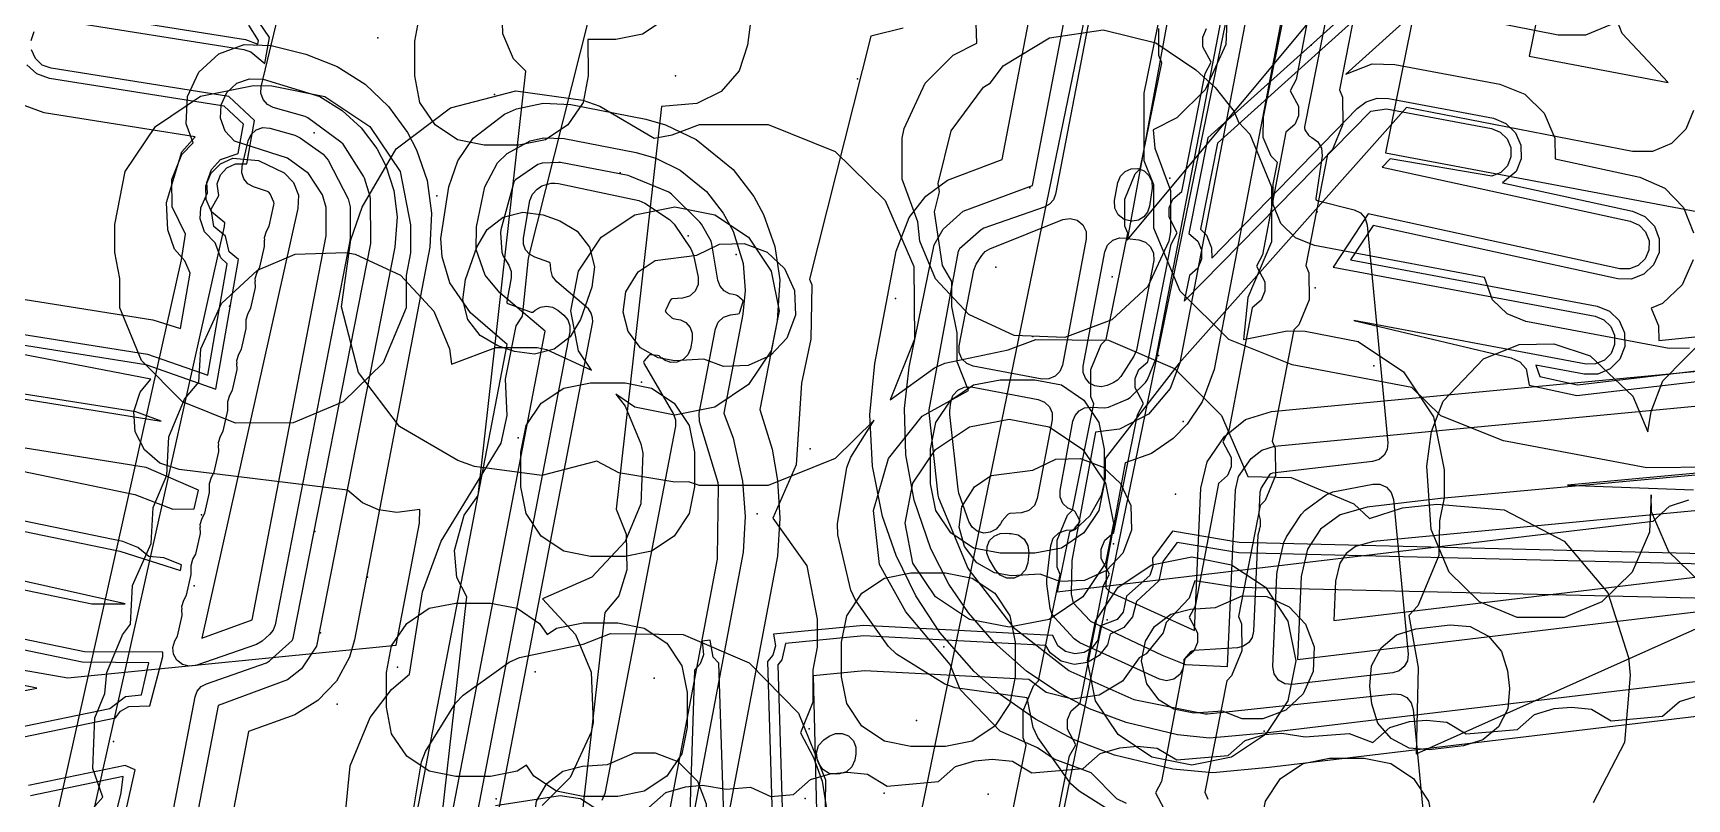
# Model space of a CAD drawing. Header units: metres. Extents: x 3158 to 3711, y 9867 to 11440.
# Drawn here: x 3262.32 to 3309.95, y 10307.38 to 10329.44 of the extents above; entities that cross this region are included whole.
import ezdxf

# ---------------------------------------------------------------- set-up
doc = ezdxf.new("R2010")
doc.units = ezdxf.units.M
for name, color, linetype in [('AI_GREENING_ALLOWED_ZONE', 4, 'Continuous'), ('AI_GREENING_EXCLUSIONS', 1, 'Continuous'), ('AI_GREENING_LAWN', 82, 'Continuous'), ('AI_GREENING_REJECTED', 6, 'Continuous')]:
    doc.layers.add(name, color=color, linetype=linetype)

msp = doc.modelspace()

# ---------------------------------------------------------------- linework, layer by layer
at = {"layer": 'AI_GREENING_ALLOWED_ZONE'}
msp.add_lwpolyline([(3284.915, 10308.489), (3284.879, 10308.71), (3284.944, 10308.925), (3285.095, 10309.089), (3285.247, 10309.193), (3285.428, 10309.27), (3285.624, 10309.272), (3285.806, 10309.198), (3285.945, 10309.059), (3286.02, 10308.878), (3286.02, 10308.681), (3285.983, 10308.502), (3285.899, 10308.31), (3285.744, 10308.169), (3285.545, 10308.104), (3285.464, 10308.096), (3285.252, 10308.119), (3285.069, 10308.229), (3284.949, 10308.405), (3284.915, 10308.489)], close=True, dxfattribs=at)
at = {"layer": 'AI_GREENING_EXCLUSIONS'}
for points in [[(3318.027, 10310.689), (3297.919, 10308.286), (3296.293, 10308.139), (3295.148, 10308.238), (3293.461, 10308.646), (3292.287, 10309.094), (3291.186, 10309.681), (3290.17, 10310.396), (3289.424, 10311.057), (3288.436, 10312.181), (3287.743, 10313.231), (3287.174, 10314.392), (3286.785, 10315.519), (3286.785, 10315.519), (3286.492, 10316.97), (3286.416, 10318.448), (3286.559, 10319.928), (3287.175, 10323.161), (3287.553, 10324.136), (3288.035, 10324.743), (3288.66, 10325.208), (3290.229, 10325.807), (3296.053, 10356.125)], [(3317.906, 10311.681), (3297.806, 10309.279), (3296.204, 10309.135), (3295.278, 10309.23), (3293.805, 10309.585), (3292.746, 10309.983), (3291.858, 10310.441), (3290.931, 10311.068), (3290, 10311.893), (3289.264, 10312.742), (3288.698, 10313.575), (3288.173, 10314.592), (3287.692, 10315.988), (3287.459, 10317.3), (3287.421, 10318.633), (3287.553, 10319.817), (3288.273, 10323.349), (3288.53, 10323.8), (3289.109, 10324.315), (3291.102, 10325.051), (3297.035, 10355.936)], [(3279.849, 10262.325), (3283.872, 10287.253), (3283.244, 10287.75), (3282.81, 10288.398), (3282.686, 10288.828), (3282.699, 10289.571), (3282.983, 10290.259), (3283.498, 10290.795), (3284.174, 10291.106), (3284.642, 10291.162), (3294.776, 10340.433)], [(3279.849, 10262.325), (3283.872, 10287.253), (3283.244, 10287.75), (3282.81, 10288.398), (3282.686, 10288.828), (3282.699, 10289.571), (3282.983, 10290.259), (3283.498, 10290.795), (3284.174, 10291.106), (3284.642, 10291.162), (3294.776, 10340.433)], [(3298.402, 10338.207), (3288.403, 10289.593), (3288.815, 10288.977), (3288.968, 10288.211), (3288.667, 10286.462), (3288.717, 10286.103), (3288.52, 10285.348), (3288.163, 10284.653), (3287.849, 10284.285), (3287.4, 10284.004), (3283.908, 10262.368)], [(3298.402, 10338.207), (3288.403, 10289.593), (3288.815, 10288.977), (3288.968, 10288.211), (3288.667, 10286.462), (3288.717, 10286.103), (3288.52, 10285.348), (3288.163, 10284.653), (3287.849, 10284.285), (3287.4, 10284.004), (3283.908, 10262.368)], [(3296.067, 10335.696), (3293.831, 10323.475), (3300.473, 10331.459)], [(3297.914, 10333.302), (3295.35, 10319.944), (3295.068, 10319.205), (3294.449, 10318.472), (3293.607, 10318.031), (3292.923, 10317.946), (3292.241, 10314.255), (3292.218, 10313.283), (3292.28, 10313.03), (3292.772, 10312.505), (3294.839, 10311.527), (3295.506, 10311.26), (3296.719, 10311.2), (3296.948, 10316.289), (3297.041, 10316.668), (3297.402, 10317.187), (3297.704, 10317.434), (3298.078, 10317.546), (3316.933, 10319.338)], [(3298.882, 10333.015), (3296.332, 10319.755), (3295.994, 10318.826), (3295.563, 10318.175), (3295.159, 10317.768), (3294.529, 10317.339), (3293.775, 10317.064), (3293.237, 10314.149), (3293.215, 10313.462), (3293.34, 10313.342), (3295.765, 10312.236), (3295.949, 10316.334), (3296.136, 10317.092), (3296.631, 10317.824), (3297.236, 10318.317), (3297.983, 10318.541), (3316.838, 10320.334)], [(3302.598, 10332.541), (3301.274, 10325.993), (3310.24, 10324.308)], [(3283.296, 10332.192), (3282.9, 10329.093), (3282.652, 10328.353), (3282.14, 10327.764), (3281.441, 10327.416), (3280.423, 10327.334), (3279.118, 10315.732), (3279.402, 10315.011), (3279.424, 10313.98), (3279.187, 10313.236), (3278.783, 10312.758), (3277.441, 10300.828), (3278.19, 10300.689), (3278.906, 10300.379), (3279.181, 10300.096), (3298.345, 10302.169), (3298.821, 10302.568), (3299.566, 10302.802), (3300.621, 10302.748), (3301.262, 10302.485), (3322.275, 10304.758)], [(3306.028, 10331.847), (3305.408, 10328.777), (3309.411, 10328.025), (3308.084, 10329.429), (3307.411, 10331.17)], [(3299.372, 10331.642), (3298.694, 10328.109), (3298.521, 10327.784), (3298.762, 10327.335), (3298.764, 10327.062), (3298.661, 10326.809), (3298.403, 10326.586), (3297.725, 10323.053), (3297.552, 10322.728), (3297.792, 10322.279), (3297.794, 10322.006), (3297.691, 10321.753), (3297.433, 10321.53), (3296.756, 10317.997), (3296.583, 10317.672), (3296.823, 10317.223), (3296.825, 10316.95), (3296.722, 10316.697), (3296.464, 10316.474), (3295.786, 10312.941), (3295.613, 10312.616), (3295.853, 10312.167), (3295.855, 10311.894), (3295.753, 10311.641), (3295.494, 10311.418), (3294.817, 10307.885), (3294.644, 10307.56), (3294.884, 10307.111)], [(3301.867, 10331.576), (3296.157, 10326.43), (3295.608, 10323.673), (3295.864, 10323.454), (3295.969, 10323.201), (3295.969, 10322.928), (3295.865, 10322.676), (3295.622, 10322.462), (3295.475, 10321.721), (3300.851, 10327.199), (3301.298, 10327.263), (3304.322, 10326.695), (3304.576, 10326.593), (3304.771, 10326.402), (3304.878, 10326.151), (3304.881, 10325.878), (3304.779, 10325.624), (3304.588, 10325.429), (3304.337, 10325.322), (3301.409, 10325.818), (3301.178, 10325.58), (3308.321, 10324.022), (3308.572, 10323.912), (3308.761, 10323.716), (3308.861, 10323.462), (3308.856, 10323.188), (3308.747, 10322.938), (3308.55, 10322.749), (3308.296, 10322.649), (3308.023, 10322.654), (3300.774, 10324.235), (3299.767, 10322.705), (3307.308, 10321.288), (3307.561, 10321.186), (3307.756, 10320.995), (3307.864, 10320.744), (3307.867, 10320.471), (3307.765, 10320.217), (3307.574, 10320.022), (3307.322, 10319.915), (3307.049, 10319.912), (3300.356, 10321.17), (3304.887, 10320.092), (3305.135, 10319.978), (3305.321, 10319.778), (3305.408, 10319.307), (3306.782, 10319.004), (3311.549, 10319.566)], [(3267.681, 10271.773), (3271.429, 10291.496), (3271.445, 10291.62), (3270.494, 10292.465), (3269.81, 10293.91), (3269.746, 10295.507), (3270.586, 10300.655), (3271.575, 10305.322), (3271.296, 10306.778), (3271.458, 10308.335), (3272.033, 10309.732), (3272.64, 10310.536), (3273.159, 10310.977), (3273.535, 10313.347), (3274.075, 10314.81), (3275.803, 10317.63), (3275.974, 10318.433), (3275.926, 10319.478), (3276.23, 10321.009), (3276.418, 10321.289), (3276.586, 10322.963), (3278.584, 10330.884)], [(3310.747, 10316.942), (3308.797, 10316.921), (3304.669, 10317.697), (3302.859, 10318.424), (3302.028, 10319.237), (3298.579, 10319.886), (3296.754, 10320.623), (3295.355, 10322.006), (3294.599, 10323.823), (3294.599, 10323.823), (3294.601, 10325.074), (3294.316, 10325.767), (3294.322, 10327.718), (3295.007, 10331.108)], [(3301.956, 10331.253), (3296.432, 10326.274), (3295.938, 10323.796), (3296.114, 10323.621), (3296.263, 10323.26), (3296.264, 10322.962), (3300.452, 10327.272), (3300.715, 10327.466), (3301.027, 10327.565), (3301.354, 10327.558), (3304.378, 10326.99), (3304.74, 10326.844), (3305.018, 10326.572), (3305.172, 10326.213), (3305.176, 10325.822), (3305.03, 10325.46), (3304.64, 10325.132), (3308.385, 10324.315), (3308.743, 10324.159), (3309.014, 10323.878), (3309.156, 10323.515), (3309.149, 10323.124), (3308.993, 10322.767), (3308.712, 10322.496), (3308.349, 10322.353), (3307.959, 10322.361), (3300.911, 10323.898), (3300.265, 10322.917), (3307.363, 10321.583), (3307.725, 10321.437), (3308.004, 10321.164), (3308.157, 10320.806), (3308.161, 10320.415), (3308.016, 10320.053), (3307.743, 10319.775), (3307.384, 10319.621), (3306.994, 10319.617), (3305.597, 10319.88), (3305.712, 10319.548), (3306.804, 10319.309), (3311.521, 10319.865)], [(3300.574, 10331.006), (3299.947, 10327.805), (3300.035, 10327.598), (3300.04, 10326.817), (3299.747, 10326.094), (3299.604, 10325.95), (3298.978, 10322.749), (3299.066, 10322.542), (3299.071, 10321.761), (3298.777, 10321.038), (3298.635, 10320.894), (3298.008, 10317.693), (3298.096, 10317.486), (3298.101, 10316.705), (3297.808, 10315.982), (3297.665, 10315.838), (3297.039, 10312.637), (3297.127, 10312.43), (3297.132, 10311.649), (3296.838, 10310.926), (3296.696, 10310.782), (3296.07, 10307.581), (3296.157, 10307.374)], [(3296.73, 10330.436), (3296.676, 10329.117), (3296.073, 10327.812), (3295.263, 10327.001), (3294.579, 10326.659), (3294.627, 10326.134), (3295.081, 10324.91), (3295.081, 10323.722), (3295.026, 10323.451), (3294.424, 10322.146), (3293.392, 10321.187), (3292.037, 10320.679), (3290.579, 10320.733), (3289.274, 10321.336), (3288.314, 10322.368), (3287.861, 10323.451), (3287.806, 10324.01), (3287.353, 10325.234), (3287.353, 10326.421), (3287.408, 10326.692), (3288.01, 10327.997), (3288.01, 10327.997), (3288.82, 10328.808), (3289.504, 10329.15), (3289.456, 10330.575)], [(3310.028, 10320.367), (3309.443, 10320.361), (3305.315, 10321.137), (3305.315, 10321.137), (3304.772, 10321.355), (3304.354, 10321.764), (3304.123, 10322.405), (3299.225, 10323.326), (3298.678, 10323.547), (3298.258, 10323.962), (3298.031, 10324.507), (3298.032, 10325.097), (3298.157, 10325.713), (3297.973, 10325.898), (3297.751, 10326.439), (3297.753, 10327.024), (3298.438, 10330.414)], [(3261.459, 10301.375), (3272.786, 10299.671), (3273.047, 10300.274), (3273.391, 10300.608), (3274.809, 10313.209), (3274.523, 10313.761), (3274.458, 10314.539), (3274.74, 10315.557), (3275.137, 10316.125), (3276.512, 10328.351), (3276.153, 10328.707), (3275.851, 10329.427), (3275.828, 10330.079)], [(3263.111, 10330.109), (3268.439, 10329.264), (3268.794, 10329.125), (3268.813, 10329.229), (3268.534, 10329.677)], [(3280.521, 10329.85), (3279.872, 10329.416), (3279.107, 10329.264), (3278.302, 10329.264), (3278.312, 10328.213), (3278.16, 10327.448), (3277.726, 10326.799), (3277.077, 10326.365), (3276.312, 10326.213), (3275.312, 10326.213), (3274.547, 10326.365), (3273.898, 10326.799), (3273.464, 10327.448), (3273.312, 10328.213), (3273.312, 10329.213), (3273.464, 10329.978)], [(3307.748, 10329.68), (3307.027, 10329.382), (3306.247, 10329.381), (3302.253, 10330.174), (3300.13, 10328.261), (3300.885, 10328.555), (3301.539, 10328.541), (3304.562, 10327.973), (3305.286, 10327.682), (3305.844, 10327.136), (3306.15, 10326.418), (3306.156, 10325.825), (3308.599, 10325.292), (3309.314, 10324.98), (3309.855, 10324.418), (3310.141, 10323.692)], [(3262.263, 10329.231), (3262.357, 10329.488)], [(3263.064, 10329.813), (3268.392, 10328.967), (3268.59, 10328.905), (3268.998, 10328.566), (3269.133, 10329.315), (3268.82, 10329.768)], [(3287.379, 10329.583), (3286.448, 10329.352), (3284.684, 10322.358), (3284.75, 10322.191), (3284.724, 10320.63), (3284.448, 10319.357), (3284.301, 10317.006), (3283.624, 10315.468), (3284.602, 10314.096), (3284.906, 10312.566), (3284.906, 10311.76), (3284.775, 10311.1), (3284.775, 10310.176), (3284.419, 10309.284), (3284.801, 10308.576), (3285.043, 10307.895), (3285.182, 10307.04)], [(3293.814, 10307.257), (3293.537, 10307.389), (3292.792, 10308.135), (3291.727, 10308.527), (3291.252, 10308.859), (3290.174, 10309.339), (3289.023, 10310.537), (3288.734, 10311.26), (3287.455, 10312.772), (3286.699, 10314.138), (3286.524, 10315.689), (3286.955, 10317.189), (3287.927, 10318.409), (3289.262, 10319.148), (3288.934, 10319.971), (3288.934, 10320.814), (3288.785, 10321.564), (3288.785, 10322.293), (3288.51, 10322.749), (3288.279, 10324.293), (3288.422, 10324.87), (3288.385, 10325.114), (3288.762, 10326.628), (3289.689, 10327.883), (3289.895, 10328.007), (3290.26, 10328.501), (3291.597, 10329.306), (3293.141, 10329.538), (3294.655, 10329.161), (3295.807, 10328.39), (3296.367, 10327.876), (3296.914, 10327.185), (3297.037, 10326.883), (3297.363, 10326.537), (3297.983, 10325.014), (3297.983, 10323.431), (3297.307, 10321.832), (3297.176, 10320.615), (3298.434, 10320.865), (3298.956, 10320.86), (3300.486, 10320.556), (3301.784, 10319.689), (3302.651, 10318.391), (3302.956, 10316.86), (3302.956, 10316.054), (3302.825, 10315.395), (3302.809, 10314.393), (3302.205, 10312.948), (3301.943, 10312.666), (3302.209, 10311.168), (3302.158, 10308.688), (3315.105, 10314.47)], [(3290.301, 10305.873), (3290.922, 10308.934), (3290.836, 10309.142), (3290.835, 10309.922), (3291.134, 10310.643), (3291.277, 10310.787), (3291.897, 10313.848), (3291.811, 10314.056), (3291.811, 10314.837), (3292.109, 10315.558), (3292.253, 10315.701), (3292.873, 10318.762), (3292.787, 10318.97), (3292.787, 10319.751), (3293.085, 10320.472), (3293.228, 10320.615), (3293.849, 10323.677), (3293.762, 10323.885), (3293.762, 10324.665), (3294.061, 10325.386), (3294.204, 10325.53), (3294.824, 10328.591), (3294.738, 10328.799), (3294.738, 10329.579)], [(3291.499, 10305.228), (3292.173, 10308.622), (3292.348, 10308.945), (3292.11, 10309.396), (3292.11, 10309.669), (3292.215, 10309.921), (3292.475, 10310.142), (3293.148, 10313.536), (3293.324, 10313.859), (3293.086, 10314.31), (3293.086, 10314.583), (3293.19, 10314.836), (3293.45, 10315.057), (3294.124, 10318.451), (3294.299, 10318.774), (3294.062, 10319.225), (3294.062, 10319.498), (3294.166, 10319.75), (3294.426, 10319.971), (3295.1, 10323.365), (3295.275, 10323.688), (3295.037, 10324.139), (3295.037, 10324.412), (3295.142, 10324.664), (3295.401, 10324.885), (3296.075, 10328.279), (3296.25, 10328.602), (3296.013, 10329.053), (3296.013, 10329.326), (3296.117, 10329.579)], [(3262.104, 10302.842), (3266.598, 10322.913), (3266.713, 10323.651), (3266.328, 10324.443), (3266.317, 10325.223), (3266.606, 10325.948), (3266.934, 10326.285), (3266.732, 10326.835), (3266.765, 10327.614), (3267.093, 10328.322), (3267.667, 10328.851), (3268.4, 10329.119), (3269.179, 10329.087), (3270.173, 10328.837), (3271.08, 10328.481), (3271.882, 10327.97), (3272.562, 10327.328), (3273.107, 10326.576), (3273.365, 10326.08), (3273.667, 10325.195), (3273.799, 10324.254), (3273.746, 10323.28), (3271.581, 10311.97), (3271.431, 10311.465), (3271.059, 10310.779), (3270.527, 10310.216), (3269.86, 10309.804), (3268.526, 10309.324), (3253.664, 10232.048)], [(3257.728, 10321.146), (3265.566, 10319.902), (3267.588, 10319.189), (3268.238, 10322.925), (3267.973, 10323.142), (3267.861, 10323.59), (3267.523, 10323.873), (3267.448, 10324.369), (3267.667, 10324.766), (3267.625, 10325.101), (3267.717, 10325.358), (3267.901, 10325.56), (3268.147, 10325.677), (3268.477, 10325.682), (3268.702, 10326.927), (3267.962, 10327.618), (3262.844, 10328.43), (3262.588, 10328.525), (3262.388, 10328.71), (3262.273, 10328.959)], [(3257.775, 10321.443), (3265.613, 10320.198), (3267.354, 10319.592), (3267.911, 10322.793), (3267.727, 10322.971), (3267.57, 10323.405), (3267.263, 10323.723), (3267.138, 10324.093), (3267.151, 10324.413), (3267.343, 10324.847), (3267.328, 10325.145), (3267.46, 10325.512), (3267.722, 10325.801), (3268.225, 10325.975), (3268.378, 10326.82), (3267.824, 10327.336), (3262.797, 10328.134), (3262.431, 10328.269), (3262.145, 10328.534)], [(3263.08, 10302.617), (3267.839, 10323.876), (3267.841, 10323.98), (3267.46, 10324.293), (3267.306, 10324.651), (3267.3, 10325.041), (3267.445, 10325.404), (3267.717, 10325.683), (3268.075, 10325.837), (3268.815, 10325.778), (3269.551, 10325.423), (3269.82, 10325.141), (3269.961, 10324.777), (3269.951, 10324.387), (3267.181, 10312.015), (3268.627, 10312.542), (3270.764, 10323.607), (3270.766, 10324.424), (3270.659, 10324.781), (3270.258, 10325.404), (3269.65, 10325.842), (3268.119, 10326.335), (3267.855, 10326.623), (3267.72, 10326.989), (3267.736, 10327.379), (3267.901, 10327.733), (3268.188, 10327.997), (3268.554, 10328.131), (3268.944, 10328.115), (3270.576, 10327.618), (3271.223, 10327.218), (3271.775, 10326.711), (3272.22, 10326.116), (3272.477, 10325.62), (3272.709, 10324.908), (3272.804, 10324.152), (3272.737, 10323.277), (3270.482, 10311.781), (3270.056, 10311.135), (3269.646, 10310.816), (3267.653, 10310.079), (3252.573, 10231.669)], [(3293.833, 10306.739), (3292.444, 10307.604), (3292.211, 10307.823), (3291.258, 10309.154), (3291.127, 10309.445), (3290.955, 10310.296), (3288.875, 10310.58), (3288.576, 10310.693), (3287.187, 10311.558), (3286.954, 10311.777), (3286.002, 10313.108), (3285.87, 10313.399), (3285.5, 10314.993), (3285.489, 10315.312), (3285.757, 10316.927), (3285.87, 10317.226), (3286.549, 10318.293), (3285.417, 10317.192), (3283.494, 10316.413), (3281.515, 10316.413), (3281.198, 10316.52), (3280.808, 10316.505), (3279.193, 10316.773), (3278.557, 10317.111), (3276.972, 10316.697), (3275.039, 10316.963), (3274.556, 10317.13), (3272.875, 10318.114), (3271.695, 10319.671), (3271.202, 10321.555), (3271.468, 10323.488), (3271.468, 10323.488), (3271.795, 10324.432), (3272.783, 10326.114), (3274.34, 10327.29), (3276.228, 10327.781), (3278.154, 10327.513), (3278.64, 10327.344), (3280.212, 10326.421), (3280.727, 10326.51), (3281.515, 10326.815), (3283.494, 10326.815), (3285.417, 10326.036), (3286.863, 10324.621), (3287.682, 10322.72), (3287.706, 10320.624), (3287.001, 10318.879), (3288.285, 10319.8), (3288.576, 10319.932), (3290.408, 10320.317), (3291.196, 10320.622), (3293.292, 10320.598), (3295.193, 10319.779), (3296.544, 10318.428), (3297.305, 10316.668), (3298.549, 10316.644), (3300.355, 10315.889), (3300.81, 10315.465), (3301.761, 10315.767), (3302.744, 10315.876), (3304.688, 10315.708), (3306.419, 10314.81), (3307.675, 10313.317), (3308.265, 10311.457), (3308.321, 10310.952), (3308.153, 10309.008), (3307.255, 10307.277)], [(3257.932, 10322.43), (3265.77, 10321.186), (3266.572, 10320.935), (3266.849, 10322.529), (3266.695, 10322.883), (3266.397, 10323.223), (3266.2, 10323.781), (3266.162, 10324.56), (3266.602, 10326.027), (3266.992, 10326.456), (3262.641, 10327.146), (3261.909, 10327.417)], [(3260.562, 10240.387), (3275.973, 10320.473), (3274.923, 10321.389), (3274.328, 10322.254), (3274.101, 10323.002), (3274.062, 10323.528), (3274.294, 10325.013), (3274.559, 10325.761), (3274.992, 10326.413), (3275.895, 10327.113), (3276.247, 10327.263), (3277.013, 10327.423), (3277.806, 10327.391), (3279.973, 10326.965), (3280.539, 10326.797), (3281.42, 10326.376), (3282.48, 10325.518), (3283.079, 10324.738), (3283.361, 10324.219), (3283.686, 10323.298), (3283.826, 10322.334), (3283.748, 10321.158), (3283.256, 10318.598), (3283.603, 10317.455), (3283.762, 10316.554), (3283.829, 10315.471), (3283.761, 10314.378), (3268.282, 10232.717)], [(3310.138, 10327.219), (3309.916, 10326.678), (3309.504, 10326.262), (3308.964, 10326.036), (3308.379, 10326.033), (3301.878, 10327.298), (3295.325, 10319.934), (3293.196, 10317.192), (3293.2, 10316.628), (3293.079, 10316.124), (3292.755, 10315.537), (3292.328, 10315.137), (3292.169, 10315.077), (3291.813, 10313.349), (3308.98, 10315.387), (3309.449, 10315.816), (3310.006, 10315.997)], [(3261.435, 10239.631), (3277.065, 10320.857), (3275.761, 10321.965), (3275.339, 10322.473), (3275.08, 10323.208), (3275.092, 10323.868), (3275.333, 10325.014), (3275.7, 10325.707), (3275.971, 10325.979), (3276.639, 10326.343), (3277.022, 10326.424), (3277.617, 10326.409), (3279.688, 10326.006), (3280.255, 10325.838), (3280.954, 10325.492), (3281.712, 10324.879), (3282.2, 10324.261), (3282.482, 10323.742), (3282.77, 10322.811), (3282.833, 10322.033), (3282.766, 10321.347), (3282.219, 10318.499), (3282.48, 10317.781), (3282.756, 10316.539), (3282.829, 10315.518), (3282.767, 10314.491), (3270.1, 10247.55)], [(3263.755, 10306.785), (3264.333, 10307.434), (3264.045, 10308.263), (3264.1, 10309.721), (3264.391, 10310.417), (3264.446, 10311.026), (3264.899, 10312.109), (3265.132, 10312.415), (3265.187, 10313.529), (3265.727, 10314.741), (3265.782, 10315.777), (3266.172, 10316.709), (3266.227, 10317.818), (3266.68, 10318.902), (3267.095, 10319.389), (3267.149, 10320.354), (3267.752, 10321.659), (3268.784, 10322.619), (3269.867, 10323.072), (3271.325, 10323.127), (3271.597, 10323.072), (3272.901, 10322.47), (3273.861, 10321.438), (3274.314, 10320.354), (3274.369, 10319.91), (3275.649, 10320.387), (3276.837, 10320.387), (3277.108, 10320.332), (3278.405, 10319.735), (3278.032, 10320.294), (3277.804, 10321.442), (3278.032, 10322.59), (3278.682, 10323.563), (3279.656, 10324.213), (3280.804, 10324.442), (3281.952, 10324.213), (3282.925, 10323.563), (3283.575, 10322.59), (3283.804, 10321.442), (3283.575, 10320.294), (3282.925, 10319.32), (3281.952, 10318.67), (3280.804, 10318.442), (3279.656, 10318.67), (3279.104, 10319.039), (3279.372, 10318.698), (3279.825, 10317.615), (3279.88, 10317.344), (3279.825, 10315.885), (3279.372, 10314.802), (3278.413, 10313.77), (3276.991, 10313.144), (3277.94, 10312.124), (3278.393, 10311.04), (3278.447, 10309.582), (3278.393, 10309.311), (3277.79, 10308.006), (3276.98, 10307.196)], [(3310.126, 10322.911), (3309.814, 10322.196), (3309.252, 10321.654), (3308.917, 10321.523), (3309.136, 10321.011), (3309.14, 10320.59), (3317.371, 10321.423)], [(3256.129, 10312.13), (3263.326, 10310.869), (3272.779, 10311.814), (3273.455, 10315.328), (3273.464, 10315.722), (3272.793, 10315.634), (3272.267, 10315.715), (3271.804, 10315.912), (3271.38, 10316.278), (3266.527, 10316.873), (3265.971, 10317.056), (3265.528, 10317.438), (3265.264, 10317.961), (3265.22, 10318.544), (3265.404, 10319.1), (3265.71, 10319.475), (3259.478, 10320.68)], [(3310.31, 10313.645), (3309.433, 10314.5), (3308.935, 10315.651), (3308.918, 10316.142), (3308.875, 10315.069), (3308.377, 10313.918), (3307.5, 10313.063), (3306.416, 10312.61), (3305.066, 10312.61), (3303.982, 10313.063), (3303.105, 10313.918), (3302.59, 10315.15), (3302.462, 10316.969), (3302.592, 10317.967), (3302.931, 10318.842), (3304.091, 10320.064), (3305.121, 10320.471), (3306.115, 10320.498), (3306.115, 10320.498), (3307.165, 10320.146), (3308.389, 10318.987), (3308.822, 10317.962), (3308.92, 10318.549), (3309.259, 10319.424), (3310.518, 10320.703)], [(3258.046, 10319.548), (3266.007, 10318.269), (3265.282, 10318.53), (3257.509, 10319.764)], [(3257.475, 10317.764), (3265.248, 10316.157), (3266.347, 10315.732), (3266.965, 10315.737), (3267.082, 10316.279), (3265.583, 10316.935), (3257.826, 10318.166)], [(3317.995, 10317.486), (3306.516, 10316.423), (3310.145, 10316.285)], [(3317.122, 10317.347), (3302.852, 10316.04), (3300.741, 10315.79), (3299.96, 10315.569), (3299.402, 10315.158), (3299.02, 10314.58), (3298.838, 10313.791), (3298.739, 10311.399), (3317.664, 10313.667)], [(3258.736, 10315.781), (3264.816, 10314.525), (3266.565, 10313.969), (3266.6, 10314.124), (3266.088, 10314.328), (3265.653, 10314.367), (3265.34, 10314.626), (3264.905, 10314.799), (3257.192, 10316.393)], [(3317.217, 10316.352), (3300.926, 10314.803), (3300.407, 10314.656), (3300.138, 10314.458), (3299.953, 10314.179), (3299.833, 10313.657), (3299.787, 10312.526), (3317.544, 10314.659)], [(3310.433, 10314.445), (3297.056, 10314.773), (3295.14, 10315.102), (3294.556, 10314.319), (3294.573, 10314.075), (3294.486, 10313.816), (3293.811, 10313.225), (3293.717, 10312.769), (3293.546, 10312.557), (3293.066, 10312.373), (3292.99, 10311.957), (3292.827, 10311.738), (3292.592, 10311.599), (3292.322, 10311.56), (3292.057, 10311.627), (3291.838, 10311.79), (3291.689, 10312.094), (3286.236, 10312.381), (3283.648, 10312.13), (3283.699, 10311.791), (3283.622, 10311.529), (3283.469, 10311.339), (3283.666, 10304.956)], [(3256.264, 10314.611), (3264.013, 10313.007), (3264.977, 10313.007), (3258.201, 10314.517)], [(3310.467, 10314.147), (3297.048, 10314.473), (3295.27, 10314.775), (3294.857, 10314.222), (3294.747, 10313.667), (3294.098, 10313.068), (3293.983, 10312.631), (3293.739, 10312.327), (3293.339, 10312.133), (3293.261, 10311.828), (3293.028, 10311.515), (3292.692, 10311.316), (3292.306, 10311.26), (3291.928, 10311.356), (3291.615, 10311.59), (3291.488, 10311.804), (3286.243, 10312.08), (3283.987, 10311.862), (3283.888, 10311.39), (3283.772, 10311.246), (3283.961, 10304.9)], [(3310.583, 10313.154), (3297.022, 10313.473), (3295.782, 10313.669), (3295.615, 10313.171), (3294.958, 10312.469), (3294.87, 10312.169), (3294.381, 10311.56), (3294.177, 10311.448), (3293.696, 10310.772), (3293.026, 10310.373), (3292.253, 10310.261), (3291.497, 10310.454), (3290.996, 10310.828), (3286.265, 10311.078), (3284.783, 10310.934), (3284.943, 10304.712)], [(3262.057, 10309.174), (3264.691, 10309.72), (3264.84, 10309.913), (3265.076, 10310.05), (3265.682, 10310.063), (3266.055, 10311.489), (3266.058, 10311.608), (3263.8, 10311.622), (3255.98, 10313.24)], [(3262.062, 10309.481), (3264.53, 10309.993), (3264.98, 10310.334), (3265.446, 10310.379), (3265.656, 10311.308), (3263.739, 10311.328), (3255.919, 10312.946)], [(3262.08, 10310.506), (3262.427, 10310.578), (3255.716, 10311.967)], [(3273.242, 10306.836), (3273.51, 10308.451), (3273.622, 10308.75), (3274.488, 10310.139), (3274.706, 10310.372), (3276.037, 10311.324), (3276.328, 10311.456), (3278.16, 10311.841), (3278.949, 10312.146), (3281.045, 10312.122), (3282.946, 10311.303), (3284.361, 10309.857), (3285.139, 10307.934), (3285.116, 10305.838)], [(3282.276, 10305.143), (3282.07, 10311.292), (3281.904, 10311.471), (3281.819, 10311.953), (3281.59, 10311.931), (3281.631, 10311.534), (3281.537, 10311.278), (3281.372, 10311.098), (3280.895, 10296.792)], [(3280.055, 10307.14), (3280.545, 10307.572), (3281.107, 10307.737), (3281.605, 10307.782), (3282.28, 10307.669), (3282.984, 10307.723), (3283.573, 10307.457), (3284.225, 10307.515), (3284.715, 10307.947), (3285.277, 10308.112), (3285.775, 10308.156), (3286.357, 10308.094), (3286.916, 10307.757), (3288.395, 10307.89), (3288.885, 10308.321), (3289.447, 10308.486), (3289.945, 10308.531), (3290.527, 10308.469), (3291.086, 10308.132), (3292.565, 10308.265), (3293.055, 10308.696), (3293.617, 10308.861), (3294.115, 10308.906), (3294.697, 10308.844), (3295.256, 10308.507), (3296.735, 10308.639), (3297.225, 10309.071), (3297.787, 10309.236), (3298.285, 10309.281), (3298.958, 10309.169), (3300.224, 10309.272), (3300.905, 10309.014), (3301.395, 10309.446), (3301.957, 10309.611), (3302.455, 10309.655), (3303.037, 10309.593), (3303.596, 10309.256), (3305.074, 10309.389), (3305.565, 10309.82), (3306.126, 10309.985), (3306.624, 10310.03), (3307.206, 10309.968), (3307.766, 10309.631), (3309.244, 10309.764), (3309.735, 10310.195), (3310.296, 10310.36)], [(3260.338, 10287.584), (3263.013, 10300.165), (3264.86, 10307.559), (3264.915, 10308.03), (3262.248, 10307.477)], [(3260.631, 10287.521), (3263.306, 10300.101), (3264.206, 10303.524), (3265.266, 10308.221), (3264.975, 10308.349), (3262.187, 10307.771)], [(3275.638, 10307.199), (3277.506, 10307.482), (3278.085, 10307.398), (3278.631, 10307.04)]]:
    msp.add_lwpolyline(points, dxfattribs=at)
for points in [[(3264.976, 10325.461), (3265.844, 10326.758), (3267.141, 10327.626), (3268.672, 10327.93), (3269.194, 10327.925), (3270.725, 10327.621), (3272.022, 10326.753), (3272.89, 10325.456), (3273.194, 10323.925), (3273.194, 10323.119), (3273.063, 10322.46), (3273.063, 10321.535), (3272.4, 10319.949), (3271.256, 10318.826), (3269.811, 10318.222), (3268.15, 10318.206), (3266.628, 10318.826), (3265.441, 10320.013), (3264.821, 10321.535), (3264.821, 10322.378), (3264.672, 10323.128), (3264.672, 10323.93), (3264.976, 10325.461)], [(3277.49, 10324.039), (3277.995, 10323.742), (3278.347, 10323.275), (3278.494, 10322.709), (3278.414, 10322.13), (3278.09, 10321.196), (3277.794, 10320.691), (3277.327, 10320.338), (3276.761, 10320.191), (3276.183, 10320.27), (3275.702, 10320.437), (3275.197, 10320.733), (3274.844, 10321.198), (3274.696, 10321.765), (3274.775, 10322.344), (3275.1, 10323.282), (3275.397, 10323.787), (3275.864, 10324.139), (3276.43, 10324.286), (3277.008, 10324.206), (3277.49, 10324.039)], [(3283.46, 10323.134), (3283.961, 10322.664), (3284.251, 10322.027), (3284.275, 10321.317), (3284.025, 10320.658), (3283.555, 10320.158), (3282.918, 10319.867), (3282.208, 10319.843), (3281.641, 10320.055), (3280.808, 10320.005), (3280.324, 10320.086), (3279.817, 10320.379), (3279.462, 10320.844), (3279.311, 10321.41), (3279.389, 10321.99), (3279.748, 10322.566), (3280.234, 10322.891), (3281.433, 10323.048), (3282.091, 10323.361), (3282.802, 10323.384), (3283.46, 10323.134)], [(3280.785, 10318.786), (3281.219, 10318.137), (3281.371, 10317.372), (3281.371, 10316.372), (3281.219, 10315.607), (3280.785, 10314.958), (3280.136, 10314.524), (3279.371, 10314.372), (3278.371, 10314.372), (3277.606, 10314.524), (3276.957, 10314.958), (3276.523, 10315.607), (3276.371, 10316.372), (3276.371, 10317.372), (3276.523, 10318.137), (3276.957, 10318.786), (3277.606, 10319.22), (3278.371, 10319.372), (3279.371, 10319.372), (3280.136, 10319.22), (3280.785, 10318.786)], [(3292.584, 10318.874), (3293.018, 10318.225), (3293.17, 10317.46), (3293.17, 10316.46), (3293.018, 10315.695), (3292.584, 10315.046), (3291.935, 10314.612), (3291.17, 10314.46), (3290.17, 10314.46), (3289.405, 10314.612), (3288.756, 10315.046), (3288.322, 10315.695), (3288.17, 10316.46), (3288.17, 10317.46), (3288.322, 10318.225), (3288.756, 10318.874), (3289.405, 10319.308), (3290.17, 10319.46), (3291.17, 10319.46), (3291.935, 10319.308), (3292.584, 10318.874)], [(3291.582, 10312.556), (3290.434, 10312.328), (3289.286, 10312.556), (3288.313, 10313.207), (3287.662, 10314.18), (3287.434, 10315.328), (3287.662, 10316.476), (3288.313, 10317.449), (3289.286, 10318.1), (3290.434, 10318.328), (3291.582, 10318.1), (3292.555, 10317.449), (3293.206, 10316.476), (3293.434, 10315.328), (3293.206, 10314.18), (3292.555, 10313.207), (3291.582, 10312.556)], [(3293.141, 10316.941), (3293.642, 10316.471), (3293.933, 10315.834), (3293.956, 10315.124), (3293.706, 10314.465), (3293.237, 10313.965), (3292.6, 10313.674), (3291.889, 10313.65), (3291.322, 10313.862), (3290.489, 10313.812), (3290.005, 10313.893), (3289.499, 10314.186), (3289.143, 10314.651), (3288.993, 10315.216), (3289.07, 10315.797), (3289.429, 10316.373), (3289.915, 10316.698), (3291.114, 10316.855), (3291.772, 10317.167), (3292.483, 10317.191), (3293.141, 10316.941)], [(3295.689, 10308.36), (3294.541, 10308.589), (3293.568, 10309.239), (3292.918, 10310.212), (3292.689, 10311.36), (3292.918, 10312.508), (3293.568, 10313.482), (3294.541, 10314.132), (3295.689, 10314.36), (3296.837, 10314.132), (3297.811, 10313.482), (3298.461, 10312.508), (3298.689, 10311.36), (3298.461, 10310.212), (3297.811, 10309.239), (3296.837, 10308.589), (3295.689, 10308.36)], [(3290.017, 10313.312), (3290.451, 10312.663), (3290.603, 10311.898), (3290.603, 10310.898), (3290.451, 10310.133), (3290.017, 10309.484), (3289.368, 10309.05), (3288.603, 10308.898), (3287.603, 10308.898), (3286.838, 10309.05), (3286.189, 10309.484), (3285.755, 10310.133), (3285.603, 10310.898), (3285.603, 10311.898), (3285.755, 10312.663), (3286.189, 10313.312), (3286.838, 10313.746), (3287.603, 10313.898), (3288.603, 10313.898), (3289.368, 10313.746), (3290.017, 10313.312)], [(3297.857, 10313.213), (3298.494, 10312.922), (3298.963, 10312.422), (3299.213, 10311.763), (3299.19, 10311.053), (3298.899, 10310.416), (3298.398, 10309.946), (3297.74, 10309.696), (3297.146, 10309.696), (3296.579, 10309.908), (3295.746, 10309.858), (3295.172, 10309.972), (3294.756, 10310.232), (3294.4, 10310.697), (3294.246, 10311.358), (3294.361, 10311.932), (3294.62, 10312.349), (3295.085, 10312.705), (3295.651, 10312.855), (3296.371, 10312.901), (3297.146, 10313.237), (3297.857, 10313.213)], [(3272.648, 10311.793), (3273.082, 10312.442), (3273.731, 10312.876), (3274.496, 10313.028), (3275.496, 10313.028), (3276.261, 10312.876), (3276.91, 10312.442), (3277.125, 10312.121), (3277.394, 10312.301), (3278.159, 10312.453), (3279.159, 10312.453), (3279.924, 10312.301), (3280.573, 10311.867), (3281.007, 10311.218), (3281.159, 10310.453), (3281.159, 10309.453), (3281.007, 10308.688), (3280.573, 10308.039), (3279.924, 10307.605), (3279.159, 10307.453), (3278.159, 10307.453), (3277.394, 10307.605), (3276.745, 10308.039), (3276.53, 10308.36), (3276.261, 10308.18), (3275.496, 10308.028), (3274.496, 10308.028), (3273.731, 10308.18), (3273.082, 10308.614), (3272.648, 10309.263), (3272.496, 10310.028), (3272.496, 10311.028), (3272.648, 10311.793)], [(3300.877, 10310.127), (3300.821, 10310.632), (3300.871, 10311.215), (3301.141, 10311.734), (3301.589, 10312.111), (3302.147, 10312.288), (3303.13, 10312.397), (3303.713, 10312.347), (3304.232, 10312.077), (3304.609, 10311.629), (3304.786, 10311.071), (3304.842, 10310.566), (3304.792, 10309.983), (3304.522, 10309.464), (3304.074, 10309.087), (3303.516, 10308.91), (3302.533, 10308.801), (3301.95, 10308.851), (3301.431, 10309.121), (3301.054, 10309.569), (3300.877, 10310.127)], [(3278.866, 10308.379), (3279.641, 10308.715), (3280.235, 10308.715), (3280.894, 10308.465), (3281.458, 10307.9), (3281.709, 10307.242), (3281.685, 10306.531), (3281.394, 10305.894), (3280.894, 10305.425), (3280.235, 10305.174), (3279.641, 10305.174), (3279.074, 10305.386), (3278.242, 10305.336), (3277.757, 10305.417), (3277.181, 10305.776), (3276.895, 10306.175), (3276.745, 10306.741), (3276.822, 10307.321), (3277.116, 10307.827), (3277.58, 10308.183), (3278.146, 10308.333), (3278.866, 10308.379)], [(3302.074, 10307.974), (3302.508, 10307.325), (3302.66, 10306.56), (3302.66, 10305.56), (3302.508, 10304.795), (3302.074, 10304.146), (3301.425, 10303.712), (3300.66, 10303.56), (3299.66, 10303.56), (3298.895, 10303.712), (3298.246, 10304.146), (3297.812, 10304.795), (3297.66, 10305.56), (3297.66, 10306.56), (3297.812, 10307.325), (3298.246, 10307.974), (3298.895, 10308.408), (3299.66, 10308.56), (3300.66, 10308.56), (3301.425, 10308.408), (3302.074, 10307.974)]]:
    msp.add_lwpolyline(points, close=True, dxfattribs=at)
at = {"layer": 'AI_GREENING_LAWN'}
for points in [[(3297.714, 10355.758), (3291.768, 10324.805), (3291.706, 10324.643), (3291.593, 10324.512), (3291.441, 10324.428), (3289.705, 10323.823), (3289.622, 10323.775), (3289.003, 10323.226), (3288.978, 10323.195), (3288.964, 10323.158), (3288.123, 10318.591), (3288.12, 10318.518), (3288.381, 10316.131), (3288.399, 10316.062), (3289.246, 10314.031), (3289.278, 10313.975), (3290.507, 10312.38), (3290.551, 10312.336), (3292.155, 10311.082), (3292.208, 10311.051), (3294.022, 10310.253), (3294.073, 10310.237), (3296.072, 10309.839), (3296.147, 10309.835), (3301.52, 10310.413), (3301.716, 10310.395), (3301.889, 10310.303), (3302.014, 10310.151), (3302.071, 10309.963), (3302.523, 10305.212)], [(3251.863, 10231.682), (3266.987, 10310.325), (3267.049, 10310.487), (3267.163, 10310.619), (3267.314, 10310.703), (3269.048, 10311.307), (3269.134, 10311.358), (3269.779, 10311.952), (3269.803, 10311.982), (3269.816, 10312.017), (3272.045, 10323.384), (3272.049, 10323.434), (3272.039, 10324.67), (3272.028, 10324.741), (3271.866, 10325.265), (3271.837, 10325.326), (3271.249, 10326.241), (3271.186, 10326.307), (3270.232, 10327.001), (3270.154, 10327.039), (3269.237, 10327.303), (3269.069, 10327.389), (3268.944, 10327.531), (3268.881, 10327.71), (3268.89, 10327.9), (3270.153, 10333.176)], [(3299.623, 10330.19), (3298.934, 10326.747), (3298.934, 10326.701), (3298.951, 10326.658), (3299.055, 10326.503), (3299.086, 10326.471), (3299.153, 10326.441), (3299.326, 10326.313), (3299.43, 10326.125), (3299.445, 10325.91), (3299.26, 10324.678), (3299.262, 10324.638), (3299.298, 10324.621), (3300.368, 10324.353), (3300.552, 10324.264), (3300.684, 10324.11), (3300.745, 10323.915), (3301.341, 10317.645), (3301.322, 10317.453), (3301.231, 10317.283), (3301.084, 10317.16), (3300.9, 10317.101), (3298.016, 10316.769), (3297.968, 10316.753), (3297.931, 10316.717), (3297.687, 10316.343), (3297.647, 10316.22), (3297.618, 10315.582), (3297.656, 10315.42), (3297.662, 10315.231), (3297.636, 10315.159), (3297.642, 10315.157), (3297.59, 10314.982), (3297.472, 10312.215), (3297.432, 10312.038), (3297.33, 10311.887), (3297.181, 10311.782), (3297.005, 10311.738), (3295.736, 10311.656), (3295.692, 10311.644), (3295.655, 10311.617), (3295.478, 10311.421), (3295.456, 10311.386), (3295.459, 10311.367), (3295.446, 10311.154), (3295.345, 10310.966), (3295.175, 10310.837), (3294.967, 10310.791), (3294.758, 10310.836), (3292.466, 10311.877), (3292.306, 10311.993), (3291.743, 10312.599), (3291.658, 10312.726), (3291.615, 10312.872), (3291.518, 10313.582), (3291.517, 10313.706), (3291.628, 10314.681), (3291.704, 10314.894), (3291.867, 10315.052), (3292.083, 10315.122), (3292.24, 10315.135), (3292.286, 10315.149), (3292.323, 10315.18), (3292.453, 10315.343), (3292.473, 10315.382), (3292.46, 10315.424), (3292.332, 10315.655), (3292.306, 10315.687), (3292.298, 10315.688), (3292.117, 10315.76), (3291.976, 10315.897), (3291.899, 10316.076), (3291.897, 10316.272), (3292.27, 10318.263), (3292.333, 10318.428), (3292.45, 10318.562), (3292.606, 10318.646), (3292.781, 10318.67), (3293.192, 10318.654), (3293.295, 10318.672), (3293.838, 10318.895), (3293.918, 10318.948), (3294.357, 10319.382), (3294.412, 10319.465), (3294.653, 10320.053), (3294.653, 10320.053), (3294.667, 10320.1), (3297.207, 10333.31)], [(3270.135, 10251.541), (3282.031, 10314.294), (3282.035, 10314.337), (3282.061, 10316.416), (3282.051, 10316.491), (3281.518, 10318.26), (3281.506, 10318.499), (3281.972, 10320.925), (3282.053, 10321.117), (3282.206, 10321.26), (3282.403, 10321.327), (3282.615, 10321.353), (3282.657, 10321.366), (3282.677, 10321.404), (3282.766, 10321.684), (3282.771, 10321.728), (3282.743, 10321.762), (3282.609, 10321.876), (3282.571, 10321.898), (3282.482, 10321.911), (3282.482, 10321.916), (3282.379, 10321.931), (3282.222, 10322.018), (3282.106, 10322.155), (3282.046, 10322.323), (3281.873, 10323.366), (3281.846, 10323.446), (3281.569, 10323.945), (3281.526, 10324.002), (3280.711, 10324.806), (3280.632, 10324.859), (3279.512, 10325.326), (3279.464, 10325.34), (3277.513, 10325.717), (3277.456, 10325.721), (3276.985, 10325.702), (3276.856, 10325.659), (3276.213, 10325.216), (3276.183, 10325.187), (3276.165, 10325.149), (3275.79, 10323.776), (3275.782, 10323.693), (3275.821, 10323.133), (3275.858, 10323.018), (3276.024, 10322.755), (3276.093, 10322.581), (3276.093, 10322.394), (3275.962, 10321.716), (3275.962, 10321.677), (3275.995, 10321.658), (3276.67, 10321.41), (3276.716, 10321.404), (3276.783, 10321.461), (3276.934, 10321.551), (3277.107, 10321.582), (3277.281, 10321.552), (3277.433, 10321.463), (3277.607, 10321.315), (3277.719, 10321.18), (3277.777, 10321.015), (3277.775, 10320.84), (3262.1, 10239.385)], [(3262.609, 10238.861), (3278.441, 10321.126), (3278.435, 10321.243), (3278.394, 10321.381), (3278.318, 10321.497), (3277.404, 10322.275), (3277.281, 10322.432), (3277.229, 10322.626), (3277.22, 10322.777), (3277.209, 10322.82), (3277.171, 10322.842), (3276.77, 10322.986), (3276.619, 10323.072), (3276.507, 10323.204), (3276.447, 10323.367), (3276.445, 10323.54), (3276.445, 10323.54), (3276.628, 10324.622), (3276.7, 10324.809), (3276.841, 10324.952), (3276.97, 10325.04), (3277.245, 10325.126), (3277.346, 10325.126), (3277.456, 10325.115), (3279.765, 10324.62), (3279.935, 10324.549), (3280.648, 10324.079), (3280.787, 10323.942), (3281.269, 10323.231), (3281.345, 10323.051), (3281.477, 10322.409), (3281.475, 10322.2), (3281.387, 10322.009), (3281.229, 10321.871), (3281.029, 10321.81), (3280.736, 10321.786), (3280.698, 10321.776), (3280.674, 10321.744), (3280.542, 10321.476), (3280.53, 10321.43), (3280.557, 10321.392), (3280.713, 10321.245), (3280.753, 10321.221), (3280.85, 10321.206), (3280.849, 10321.204), (3280.965, 10321.189), (3281.123, 10321.104), (3281.241, 10320.968), (3281.304, 10320.799), (3281.302, 10320.619), (3281.251, 10320.354), (3281.18, 10320.177), (3281.048, 10320.04), (3280.874, 10319.962), (3280.684, 10319.954), (3280.504, 10320.019), (3280.428, 10320.087), (3280.424, 10320.082), (3280.348, 10320.148), (3280.302, 10320.162), (3280.113, 10320.18), (3280.074, 10320.177), (3280.046, 10320.152), (3279.925, 10320.003), (3279.904, 10319.963), (3279.919, 10319.92), (3280.764, 10318.471), (3280.825, 10318.303), (3280.823, 10318.125), (3278.786, 10307.538), (3278.701, 10307.342)]]:
    msp.add_lwpolyline(points, dxfattribs=at)
for points in [[(3267.404, 10316.212), (3267.399, 10316.395), (3267.406, 10316.395), (3267.4, 10316.471), (3267.456, 10316.653), (3267.534, 10316.798), (3267.668, 10317.393), (3267.664, 10317.576), (3267.67, 10317.576), (3267.664, 10317.652), (3267.72, 10317.834), (3267.798, 10317.979), (3267.933, 10318.574), (3267.928, 10318.757), (3267.935, 10318.757), (3267.928, 10318.833), (3267.985, 10319.015), (3268.063, 10319.16), (3268.197, 10319.755), (3268.193, 10319.938), (3268.199, 10319.938), (3268.193, 10320.014), (3268.249, 10320.196), (3268.327, 10320.342), (3268.462, 10320.936), (3268.457, 10321.119), (3268.463, 10321.119), (3268.457, 10321.195), (3268.514, 10321.377), (3268.592, 10321.523), (3268.726, 10322.117), (3268.721, 10322.3), (3268.728, 10322.3), (3268.722, 10322.377), (3268.778, 10322.558), (3268.856, 10322.704), (3268.99, 10323.298), (3268.986, 10323.481), (3268.992, 10323.481), (3268.986, 10323.558), (3269.042, 10323.739), (3269.12, 10323.885), (3269.26, 10324.501), (3269.262, 10324.539), (3269.252, 10324.577), (3269.145, 10324.818), (3269.116, 10324.858), (3269.073, 10324.883), (3268.672, 10325.012), (3268.509, 10325.101), (3268.39, 10325.243), (3268.331, 10325.419), (3268.34, 10325.605), (3268.517, 10326.345), (3268.602, 10326.526), (3268.751, 10326.66), (3268.94, 10326.724), (3269.14, 10326.709), (3269.86, 10326.505), (3270.016, 10326.429), (3270.672, 10325.958), (3270.824, 10325.782), (3271.4, 10324.669), (3271.456, 10324.44), (3271.457, 10323.556), (3271.448, 10323.46), (3269.294, 10312.399), (3269.236, 10312.245), (3269.131, 10312.117), (3268.918, 10311.932), (3268.754, 10311.837), (3267.009, 10311.232), (3266.813, 10311.205), (3266.621, 10311.257), (3266.465, 10311.38), (3266.369, 10311.553), (3266.348, 10311.75), (3266.405, 10311.94), (3266.477, 10312.074), (3266.611, 10312.669), (3266.606, 10312.851), (3266.613, 10312.852), (3266.607, 10312.928), (3266.663, 10313.11), (3266.741, 10313.255), (3266.875, 10313.85), (3266.871, 10314.033), (3266.877, 10314.033), (3266.871, 10314.109), (3266.927, 10314.291), (3267.005, 10314.436), (3267.14, 10315.031), (3267.135, 10315.214), (3267.142, 10315.214), (3267.135, 10315.29), (3267.192, 10315.472), (3267.27, 10315.617), (3267.404, 10316.212)], [(3294.307, 10324.149), (3294.154, 10324.058), (3293.978, 10324.028), (3293.953, 10324.028), (3293.741, 10324.076), (3293.57, 10324.21), (3293.472, 10324.404), (3293.465, 10324.621), (3293.564, 10325.142), (3293.636, 10325.32), (3293.77, 10325.458), (3293.946, 10325.536), (3294.138, 10325.541), (3294.318, 10325.474), (3294.459, 10325.343), (3294.541, 10325.169), (3294.55, 10324.977), (3294.476, 10324.457), (3294.419, 10324.287), (3294.307, 10324.149)], [(3289.071, 10320.062), (3288.995, 10320.243), (3288.993, 10320.438), (3289.411, 10322.612), (3289.482, 10322.788), (3289.642, 10323.037), (3289.744, 10323.152), (3289.876, 10323.23), (3291.977, 10324.072), (3292.186, 10324.107), (3292.391, 10324.052), (3292.555, 10323.917), (3292.648, 10323.727), (3292.654, 10323.514), (3291.964, 10319.878), (3291.891, 10319.697), (3291.754, 10319.558), (3291.575, 10319.482), (3291.38, 10319.48), (3289.392, 10319.852), (3289.211, 10319.925), (3289.071, 10320.062)], [(3294.591, 10323.101), (3294.594, 10322.898), (3294.097, 10320.315), (3294.026, 10320.137), (3293.65, 10319.557), (3293.552, 10319.446), (3293.427, 10319.369), (3293.256, 10319.296), (3293.082, 10319.255), (3292.904, 10319.28), (3292.746, 10319.365), (3292.629, 10319.5), (3292.566, 10319.668), (3292.567, 10319.847), (3293.186, 10323.144), (3293.265, 10323.334), (3293.413, 10323.476), (3293.606, 10323.547), (3293.811, 10323.534), (3293.832, 10323.528), (3294.162, 10323.489), (3294.355, 10323.424), (3294.507, 10323.287), (3294.591, 10323.101)], [(3290.452, 10315.603), (3290.407, 10315.59), (3290.37, 10315.561), (3290.226, 10315.392), (3290.179, 10315.305), (3290.057, 10315.157), (3289.889, 10315.065), (3289.699, 10315.044), (3289.514, 10315.095), (3289.363, 10315.213), (3289.266, 10315.379), (3288.984, 10316.196), (3288.96, 10316.304), (3288.721, 10318.455), (3288.721, 10318.565), (3288.749, 10318.816), (3288.813, 10319.01), (3288.949, 10319.163), (3289.134, 10319.248), (3289.338, 10319.252), (3291.269, 10318.89), (3291.45, 10318.817), (3291.589, 10318.681), (3291.666, 10318.502), (3291.668, 10318.306), (3291.242, 10316.034), (3291.157, 10315.835), (3290.995, 10315.69), (3290.788, 10315.628), (3290.452, 10315.603)], [(3298.838, 10315.574), (3298.958, 10315.701), (3299.557, 10316.141), (3299.757, 10316.229), (3300.902, 10316.454), (3301.109, 10316.451), (3301.297, 10316.364), (3301.434, 10316.208), (3301.496, 10316.01), (3301.919, 10311.557), (3301.9, 10311.366), (3301.81, 10311.195), (3301.663, 10311.072), (3301.479, 10311.013), (3298.587, 10310.678), (3298.374, 10310.699), (3298.189, 10310.808), (3298.067, 10310.984), (3298.03, 10311.195), (3298.139, 10313.839), (3298.152, 10313.93), (3298.345, 10314.773), (3298.416, 10314.936), (3298.838, 10315.574)], [(3290.574, 10313.747), (3290.367, 10313.746), (3290.177, 10313.829), (3290.037, 10313.982), (3289.854, 10314.292), (3289.791, 10314.468), (3289.797, 10314.654), (3289.87, 10314.825), (3290.001, 10314.958), (3290.171, 10315.033), (3290.357, 10315.041), (3290.436, 10315.03), (3290.485, 10315.031), (3290.693, 10314.992), (3290.866, 10314.871), (3290.974, 10314.689), (3290.996, 10314.478), (3290.965, 10314.183), (3290.901, 10313.986), (3290.763, 10313.832), (3290.574, 10313.747)]]:
    msp.add_lwpolyline(points, close=True, dxfattribs=at)
at = {"layer": 'AI_GREENING_REJECTED'}
for p in [(3272.25, 10329.31), (3299.13, 10329.1), (3280.82, 10328.21), (3286.06, 10328.13), (3275.61, 10327.68), (3270.42, 10326.57), (3279.23, 10325.42), (3295.06, 10325.27), (3273.95, 10324.76), (3291.03, 10324.99), (3299.3, 10324.3), (3281.19, 10323.6), (3282.57, 10323.07), (3290.05, 10322.7), (3293.4, 10322.42), (3287.16, 10321.8), (3299.24, 10322.11), (3267.98, 10321.58), (3291.11, 10320.7), (3294.73, 10320.16), (3300.93, 10319.86), (3279.84, 10319.39), (3295.44, 10318.26), (3276.29, 10317.79), (3284.7, 10317.47), (3295.22, 10316.16), (3267.17, 10315.57), (3283.17, 10315.6), (3270.44, 10315.09), (3293.44, 10314.73), (3271.95, 10313.77), (3266.96, 10313.52), (3293.25, 10312.54), (3270.6, 10312.17), (3288.55, 10311.77), (3272.82, 10311.18), (3276.78, 10311.05), (3280.21, 10310.86), (3282.07, 10310.7), (3271.08, 10310.11), (3284.67, 10309.4), (3287.76, 10309.64), (3264.64, 10309.04), (3297.78, 10309.34), (3286.83, 10307.55), (3289.83, 10307.52), (3275.66, 10307.39), (3284.56, 10307.4)]:
    msp.add_point(p, dxfattribs=at)

doc.saveas('drawing.dxf')
